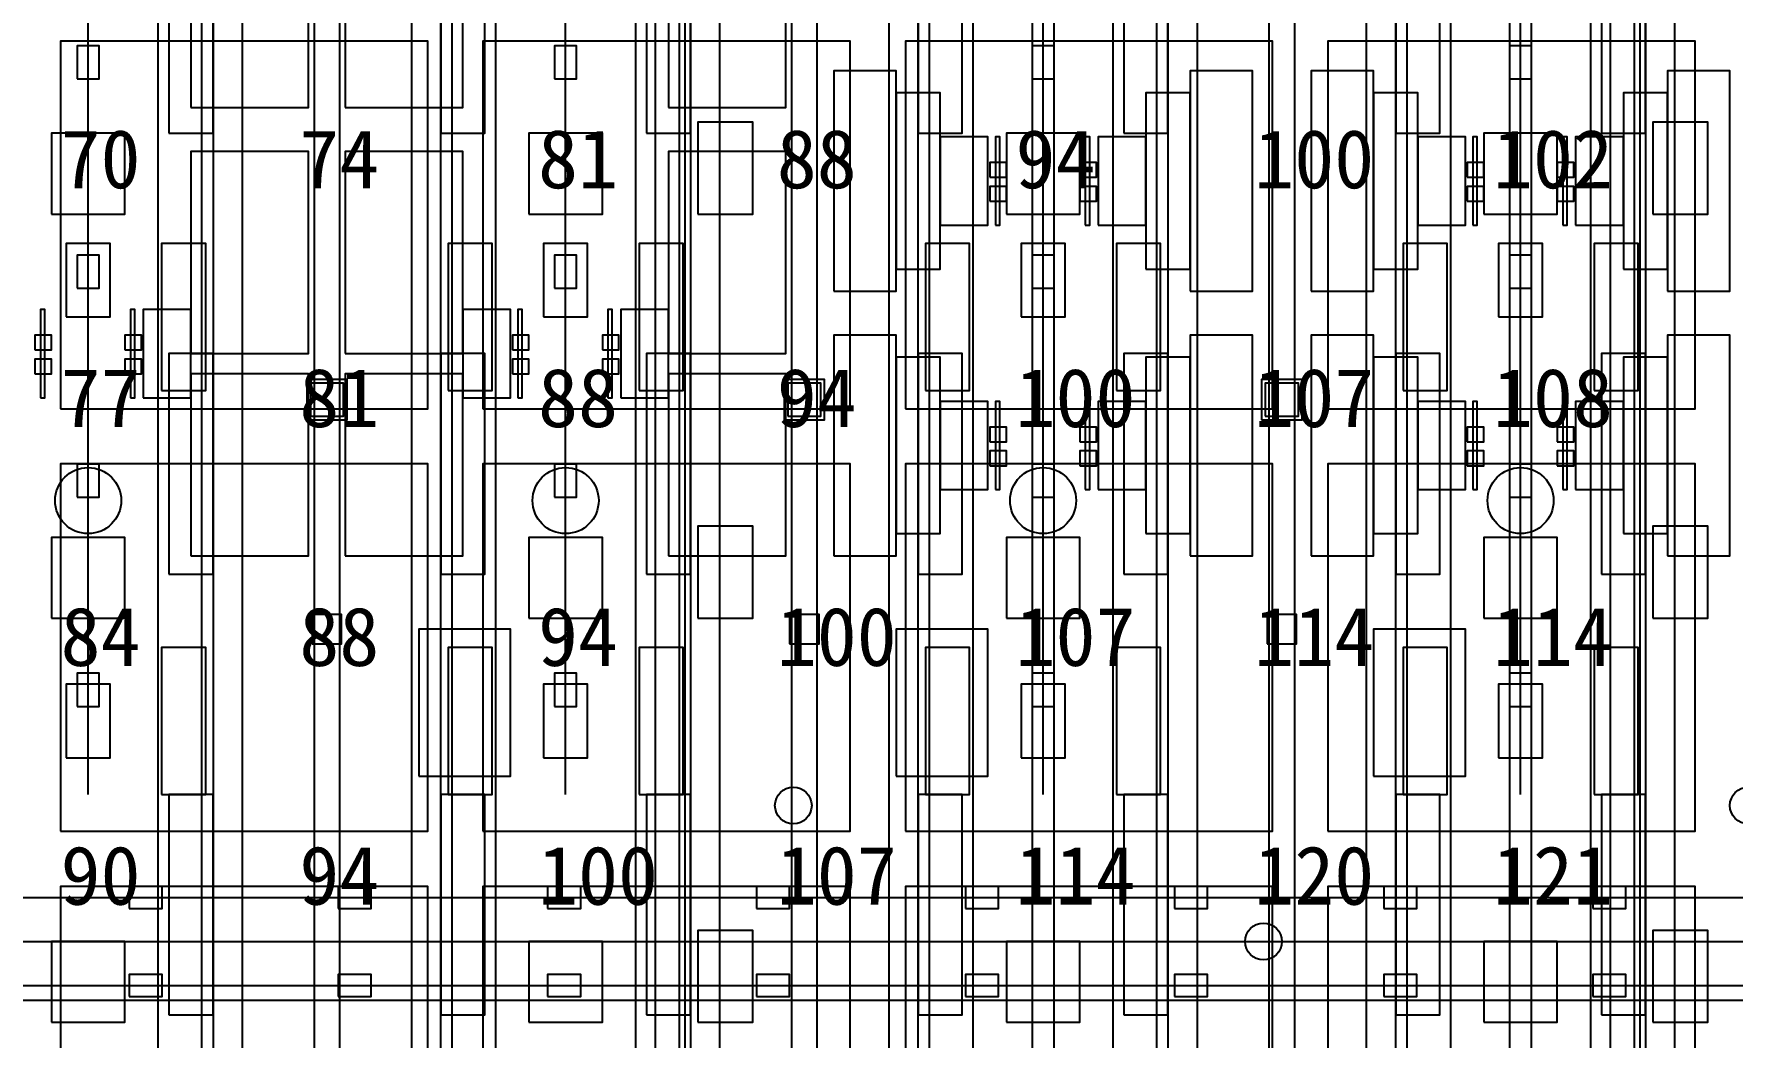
# Model space of a CAD drawing. Header units: metres. Extents: x -1640 to 1560, y -268 to 2338.
# Drawn here: x -175.72 to -129.49, y 1382.4 to 1409.7 of the extents above; entities that cross this region are included whole.
import ezdxf

# ---------------------------------------------------------------- set-up
doc = ezdxf.new("R2010")
doc.units = ezdxf.units.M
for name, color, linetype in [('1F_CHL', 4, 'Continuous'), ('1F_EHS_EXTINGUISHER_HYDRANT_CABINET_CONCEPT', 1, 'Continuous'), ('1F_PUMP', 2, 'Continuous'), ('1F_SCR', 3, 'Continuous'), ('1F_STRUCT_COLUMN', 8, 'Continuous'), ('2F_CSF_LATERAL_RACK_CONCEPT', 9, 'Continuous'), ('2F_RFG', 5, 'Continuous'), ('2F_STRUCT_COLUMN', 8, 'Continuous'), ('2F_VMB', 6, 'Continuous'), ('3F_CLEANROOM_OVERHEAD_PIPE_DUCT_CONCEPT', 9, 'Continuous'), ('3F_EHS_EGRESS_DIST_M', 2, 'Continuous'), ('3F_EHS_EXTINGUISHER_HYDRANT_CABINET_CONCEPT', 1, 'Continuous'), ('3F_EHS_GAS_DETECTOR', 6, 'Continuous'), ('3F_ETCH', 2, 'Continuous'), ('3F_FOUP', 5, 'Continuous'), ('3F_OHT', 9, 'Continuous'), ('3F_OHTV', 1, 'Continuous'), ('3F_PHOTO', 1, 'Continuous'), ('3F_STK', 3, 'Continuous'), ('3F_STRUCT_COLUMN', 8, 'Continuous'), ('3F_TBAR', 6, 'Continuous'), ('4F_FFU', 1, 'Continuous'), ('4F_STRUCT_PLENUM_TRUSS_CONCEPT', 9, 'Continuous'), ('5F_CHL', 4, 'Continuous'), ('5F_EHS_EXTINGUISHER_HYDRANT_CABINET_CONCEPT', 1, 'Continuous'), ('5F_PUMP', 2, 'Continuous'), ('5F_SCR', 3, 'Continuous'), ('5F_STRUCT_COLUMN', 8, 'Continuous'), ('6F_CSF_LATERAL_RACK_CONCEPT', 9, 'Continuous'), ('6F_RFG', 5, 'Continuous'), ('6F_STRUCT_COLUMN', 8, 'Continuous'), ('6F_VMB', 6, 'Continuous'), ('7F_CLEANROOM_OVERHEAD_PIPE_DUCT_CONCEPT', 9, 'Continuous'), ('7F_EHS_EGRESS_DIST_M', 2, 'Continuous'), ('7F_EHS_EXTINGUISHER_HYDRANT_CABINET_CONCEPT', 1, 'Continuous'), ('7F_EHS_GAS_DETECTOR', 6, 'Continuous'), ('7F_ETCH', 2, 'Continuous'), ('7F_FOUP', 5, 'Continuous'), ('7F_OHT', 9, 'Continuous'), ('7F_OHTV', 1, 'Continuous'), ('7F_PHOTO', 1, 'Continuous'), ('7F_STK', 3, 'Continuous'), ('7F_STRUCT_COLUMN', 8, 'Continuous'), ('7F_TBAR', 6, 'Continuous'), ('8F_FFU', 1, 'Continuous'), ('8F_STRUCT_PLENUM_TRUSS_CONCEPT', 9, 'Continuous'), ('EHS_TREATED_EXHAUST', 30, 'Continuous'), ('UTIL_GAS.BULK_CONCEPT', 2, 'Continuous'), ('UTIL_PCW.R_CONCEPT', 1, 'Continuous'), ('UTIL_PCW.S_CONCEPT', 6, 'Continuous')]:
    doc.layers.add(name, color=color, linetype=linetype)

msp = doc.modelspace()

# ---------------------------------------------------------------- linework, layer by layer
at = {"layer": '1F_CHL'}
for points in [[(-157.65, 1404.8), (-156.15, 1404.8), (-156.15, 1407.3), (-157.65, 1407.3)], [(-131.65, 1404.8), (-130.15, 1404.8), (-130.15, 1407.3), (-131.65, 1407.3)], [(-157.65, 1393.8), (-156.15, 1393.8), (-156.15, 1396.3), (-157.65, 1396.3)], [(-131.65, 1393.8), (-130.15, 1393.8), (-130.15, 1396.3), (-131.65, 1396.3)], [(-157.65, 1382.8), (-156.15, 1382.8), (-156.15, 1385.3), (-157.65, 1385.3)], [(-131.65, 1382.8), (-130.15, 1382.8), (-130.15, 1385.3), (-131.65, 1385.3)]]:
    msp.add_lwpolyline(points, close=True, dxfattribs=at)
at = {"layer": '1F_EHS_EXTINGUISHER_HYDRANT_CABINET_CONCEPT'}
msp.add_circle((-142.25, 1385), 0.5, dxfattribs=at)
at = {"layer": '1F_PUMP'}
for points in [[(-172.25, 1400), (-171.05, 1400), (-171.05, 1404), (-172.25, 1404)], [(-164.45, 1400), (-163.25, 1400), (-163.25, 1404), (-164.45, 1404)], [(-159.25, 1400), (-158.05, 1400), (-158.05, 1404), (-159.25, 1404)], [(-151.45, 1400), (-150.25, 1400), (-150.25, 1404), (-151.45, 1404)], [(-146.25, 1400), (-145.05, 1400), (-145.05, 1404), (-146.25, 1404)], [(-138.45, 1400), (-137.25, 1400), (-137.25, 1404), (-138.45, 1404)], [(-133.25, 1400), (-132.05, 1400), (-132.05, 1404), (-133.25, 1404)], [(-172.25, 1389), (-171.05, 1389), (-171.05, 1393), (-172.25, 1393)], [(-164.45, 1389), (-163.25, 1389), (-163.25, 1393), (-164.45, 1393)], [(-159.25, 1389), (-158.05, 1389), (-158.05, 1393), (-159.25, 1393)], [(-151.45, 1389), (-150.25, 1389), (-150.25, 1393), (-151.45, 1393)], [(-146.25, 1389), (-145.05, 1389), (-145.05, 1393), (-146.25, 1393)], [(-138.45, 1389), (-137.25, 1389), (-137.25, 1393), (-138.45, 1393)], [(-133.25, 1389), (-132.05, 1389), (-132.05, 1393), (-133.25, 1393)]]:
    msp.add_lwpolyline(points, close=True, dxfattribs=at)
at = {"layer": '1F_SCR'}
for points in [[(-175.25, 1404.8), (-173.25, 1404.8), (-173.25, 1407), (-175.25, 1407)], [(-162.25, 1404.8), (-160.25, 1404.8), (-160.25, 1407), (-162.25, 1407)], [(-149.25, 1404.8), (-147.25, 1404.8), (-147.25, 1407), (-149.25, 1407)], [(-136.25, 1404.8), (-134.25, 1404.8), (-134.25, 1407), (-136.25, 1407)], [(-175.25, 1393.8), (-173.25, 1393.8), (-173.25, 1396), (-175.25, 1396)], [(-162.25, 1393.8), (-160.25, 1393.8), (-160.25, 1396), (-162.25, 1396)], [(-149.25, 1393.8), (-147.25, 1393.8), (-147.25, 1396), (-149.25, 1396)], [(-136.25, 1393.8), (-134.25, 1393.8), (-134.25, 1396), (-136.25, 1396)], [(-175.25, 1382.8), (-173.25, 1382.8), (-173.25, 1385), (-175.25, 1385)], [(-162.25, 1382.8), (-160.25, 1382.8), (-160.25, 1385), (-162.25, 1385)], [(-149.25, 1382.8), (-147.25, 1382.8), (-147.25, 1385), (-149.25, 1385)], [(-136.25, 1382.8), (-134.25, 1382.8), (-134.25, 1385), (-136.25, 1385)]]:
    msp.add_lwpolyline(points, close=True, dxfattribs=at)
at = {"layer": '1F_STRUCT_COLUMN'}
for points in [[(-168.3, 1399.2), (-167.2, 1399.2), (-167.2, 1400.3), (-168.3, 1400.3)], [(-155.3, 1399.2), (-154.2, 1399.2), (-154.2, 1400.3), (-155.3, 1400.3)], [(-142.3, 1399.2), (-141.2, 1399.2), (-141.2, 1400.3), (-142.3, 1400.3)]]:
    msp.add_lwpolyline(points, close=True, dxfattribs=at)
at = {"layer": '2F_CSF_LATERAL_RACK_CONCEPT'}
for points in [[(-170.85, 1310), (-170.05, 1310), (-170.05, 1460), (-170.85, 1460)], [(-165.45, 1310), (-164.65, 1310), (-164.65, 1460), (-165.45, 1460)], [(-157.85, 1310), (-157.05, 1310), (-157.05, 1460), (-157.85, 1460)], [(-152.45, 1310), (-151.65, 1310), (-151.65, 1460), (-152.45, 1460)], [(-144.85, 1310), (-144.05, 1310), (-144.05, 1460), (-144.85, 1460)], [(-139.45, 1310), (-138.65, 1310), (-138.65, 1460), (-139.45, 1460)], [(-131.85, 1310), (-131.05, 1310), (-131.05, 1460), (-131.85, 1460)]]:
    msp.add_lwpolyline(points, close=True, dxfattribs=at)
at = {"layer": '2F_RFG'}
for points in [[(-172.05, 1407), (-170.85, 1407), (-170.85, 1413), (-172.05, 1413)], [(-164.65, 1407), (-163.45, 1407), (-163.45, 1413), (-164.65, 1413)], [(-159.05, 1407), (-157.85, 1407), (-157.85, 1413), (-159.05, 1413)], [(-151.65, 1407), (-150.45, 1407), (-150.45, 1413), (-151.65, 1413)], [(-146.05, 1407), (-144.85, 1407), (-144.85, 1413), (-146.05, 1413)], [(-138.65, 1407), (-137.45, 1407), (-137.45, 1413), (-138.65, 1413)], [(-133.05, 1407), (-131.85, 1407), (-131.85, 1413), (-133.05, 1413)], [(-172.05, 1395), (-170.85, 1395), (-170.85, 1401), (-172.05, 1401)], [(-164.65, 1395), (-163.45, 1395), (-163.45, 1401), (-164.65, 1401)], [(-159.05, 1395), (-157.85, 1395), (-157.85, 1401), (-159.05, 1401)], [(-151.65, 1395), (-150.45, 1395), (-150.45, 1401), (-151.65, 1401)], [(-146.05, 1395), (-144.85, 1395), (-144.85, 1401), (-146.05, 1401)], [(-138.65, 1395), (-137.45, 1395), (-137.45, 1401), (-138.65, 1401)], [(-133.05, 1395), (-131.85, 1395), (-131.85, 1401), (-133.05, 1401)], [(-172.05, 1383), (-170.85, 1383), (-170.85, 1389), (-172.05, 1389)], [(-164.65, 1383), (-163.45, 1383), (-163.45, 1389), (-164.65, 1389)], [(-159.05, 1383), (-157.85, 1383), (-157.85, 1389), (-159.05, 1389)], [(-151.65, 1383), (-150.45, 1383), (-150.45, 1389), (-151.65, 1389)], [(-146.05, 1383), (-144.85, 1383), (-144.85, 1389), (-146.05, 1389)], [(-138.65, 1383), (-137.45, 1383), (-137.45, 1389), (-138.65, 1389)], [(-133.05, 1383), (-131.85, 1383), (-131.85, 1389), (-133.05, 1389)]]:
    msp.add_lwpolyline(points, close=True, dxfattribs=at)
at = {"layer": '2F_STRUCT_COLUMN'}
for points in [[(-168.2, 1399.3), (-167.3, 1399.3), (-167.3, 1400.2), (-168.2, 1400.2)], [(-155.2, 1399.3), (-154.3, 1399.3), (-154.3, 1400.2), (-155.2, 1400.2)], [(-142.2, 1399.3), (-141.3, 1399.3), (-141.3, 1400.2), (-142.2, 1400.2)]]:
    msp.add_lwpolyline(points, close=True, dxfattribs=at)
at = {"layer": '2F_VMB'}
for points in [[(-174.85, 1402), (-173.65, 1402), (-173.65, 1404), (-174.85, 1404)], [(-161.85, 1402), (-160.65, 1402), (-160.65, 1404), (-161.85, 1404)], [(-148.85, 1402), (-147.65, 1402), (-147.65, 1404), (-148.85, 1404)], [(-135.85, 1402), (-134.65, 1402), (-134.65, 1404), (-135.85, 1404)], [(-174.85, 1390), (-173.65, 1390), (-173.65, 1392), (-174.85, 1392)], [(-161.85, 1390), (-160.65, 1390), (-160.65, 1392), (-161.85, 1392)], [(-148.85, 1390), (-147.65, 1390), (-147.65, 1392), (-148.85, 1392)], [(-135.85, 1390), (-134.65, 1390), (-134.65, 1392), (-135.85, 1392)]]:
    msp.add_lwpolyline(points, close=True, dxfattribs=at)
at = {"layer": '3F_CLEANROOM_OVERHEAD_PIPE_DUCT_CONCEPT'}
for points in [[(-172.35, 1309), (-171.15, 1309), (-171.15, 1461), (-172.35, 1461)], [(-164.35, 1309), (-163.15, 1309), (-163.15, 1461), (-164.35, 1461)], [(-159.35, 1309), (-158.15, 1309), (-158.15, 1461), (-159.35, 1461)], [(-151.35, 1309), (-150.15, 1309), (-150.15, 1461), (-151.35, 1461)], [(-146.35, 1309), (-145.15, 1309), (-145.15, 1461), (-146.35, 1461)], [(-138.35, 1309), (-137.15, 1309), (-137.15, 1461), (-138.35, 1461)], [(-133.35, 1309), (-132.15, 1309), (-132.15, 1461), (-133.35, 1461)]]:
    msp.add_lwpolyline(points, close=True, dxfattribs=at)
at = {"layer": '3F_EHS_EXTINGUISHER_HYDRANT_CABINET_CONCEPT'}
for centre in [(-155.05, 1388.7), (-129.05, 1388.7)]:
    msp.add_circle(centre, 0.5, dxfattribs=at)
at = {"layer": '3F_EHS_GAS_DETECTOR'}
for centre in [(-174.25, 1397), (-161.25, 1397), (-148.25, 1397), (-135.25, 1397)]:
    msp.add_circle(centre, 0.9, dxfattribs=at)
at = {"layer": '3F_ETCH'}
for points in [[(-153.95, 1402.7), (-152.25, 1402.7), (-152.25, 1408.7), (-153.95, 1408.7)], [(-144.25, 1402.7), (-142.55, 1402.7), (-142.55, 1408.7), (-144.25, 1408.7)], [(-140.95, 1402.7), (-139.25, 1402.7), (-139.25, 1408.7), (-140.95, 1408.7)], [(-131.25, 1402.7), (-129.55, 1402.7), (-129.55, 1408.7), (-131.25, 1408.7)], [(-152.25, 1403.3), (-151.05, 1403.3), (-151.05, 1408.1), (-152.25, 1408.1)], [(-145.45, 1403.3), (-144.25, 1403.3), (-144.25, 1408.1), (-145.45, 1408.1)], [(-139.25, 1403.3), (-138.05, 1403.3), (-138.05, 1408.1), (-139.25, 1408.1)], [(-132.45, 1403.3), (-131.25, 1403.3), (-131.25, 1408.1), (-132.45, 1408.1)], [(-151.05, 1404.5), (-149.75, 1404.5), (-149.75, 1406.9), (-151.05, 1406.9)], [(-146.75, 1404.5), (-145.45, 1404.5), (-145.45, 1406.9), (-146.75, 1406.9)], [(-138.05, 1404.5), (-136.75, 1404.5), (-136.75, 1406.9), (-138.05, 1406.9)], [(-133.75, 1404.5), (-132.45, 1404.5), (-132.45, 1406.9), (-133.75, 1406.9)], [(-153.95, 1395.5), (-152.25, 1395.5), (-152.25, 1401.5), (-153.95, 1401.5)], [(-144.25, 1395.5), (-142.55, 1395.5), (-142.55, 1401.5), (-144.25, 1401.5)], [(-140.95, 1395.5), (-139.25, 1395.5), (-139.25, 1401.5), (-140.95, 1401.5)], [(-131.25, 1395.5), (-129.55, 1395.5), (-129.55, 1401.5), (-131.25, 1401.5)], [(-152.25, 1396.1), (-151.05, 1396.1), (-151.05, 1400.9), (-152.25, 1400.9)], [(-145.45, 1396.1), (-144.25, 1396.1), (-144.25, 1400.9), (-145.45, 1400.9)], [(-139.25, 1396.1), (-138.05, 1396.1), (-138.05, 1400.9), (-139.25, 1400.9)], [(-132.45, 1396.1), (-131.25, 1396.1), (-131.25, 1400.9), (-132.45, 1400.9)], [(-151.05, 1397.3), (-149.75, 1397.3), (-149.75, 1399.7), (-151.05, 1399.7)], [(-146.75, 1397.3), (-145.45, 1397.3), (-145.45, 1399.7), (-146.75, 1399.7)], [(-138.05, 1397.3), (-136.75, 1397.3), (-136.75, 1399.7), (-138.05, 1399.7)], [(-133.75, 1397.3), (-132.45, 1397.3), (-132.45, 1399.7), (-133.75, 1399.7)]]:
    msp.add_lwpolyline(points, close=True, dxfattribs=at)
at = {"layer": '3F_FOUP'}
for points in [[(-149.7, 1405.8), (-149.25, 1405.8), (-149.25, 1406.2), (-149.7, 1406.2)], [(-147.25, 1405.8), (-146.8, 1405.8), (-146.8, 1406.2), (-147.25, 1406.2)], [(-136.7, 1405.8), (-136.25, 1405.8), (-136.25, 1406.2), (-136.7, 1406.2)], [(-134.25, 1405.8), (-133.8, 1405.8), (-133.8, 1406.2), (-134.25, 1406.2)], [(-149.7, 1405.15), (-149.25, 1405.15), (-149.25, 1405.55), (-149.7, 1405.55)], [(-147.25, 1405.15), (-146.8, 1405.15), (-146.8, 1405.55), (-147.25, 1405.55)], [(-136.7, 1405.15), (-136.25, 1405.15), (-136.25, 1405.55), (-136.7, 1405.55)], [(-134.25, 1405.15), (-133.8, 1405.15), (-133.8, 1405.55), (-134.25, 1405.55)], [(-175.7, 1401.1), (-175.25, 1401.1), (-175.25, 1401.5), (-175.7, 1401.5)], [(-173.25, 1401.1), (-172.8, 1401.1), (-172.8, 1401.5), (-173.25, 1401.5)], [(-162.7, 1401.1), (-162.25, 1401.1), (-162.25, 1401.5), (-162.7, 1401.5)], [(-160.25, 1401.1), (-159.8, 1401.1), (-159.8, 1401.5), (-160.25, 1401.5)], [(-175.7, 1400.45), (-175.25, 1400.45), (-175.25, 1400.85), (-175.7, 1400.85)], [(-173.25, 1400.45), (-172.8, 1400.45), (-172.8, 1400.85), (-173.25, 1400.85)], [(-162.7, 1400.45), (-162.25, 1400.45), (-162.25, 1400.85), (-162.7, 1400.85)], [(-160.25, 1400.45), (-159.8, 1400.45), (-159.8, 1400.85), (-160.25, 1400.85)], [(-149.7, 1398.6), (-149.25, 1398.6), (-149.25, 1399), (-149.7, 1399)], [(-147.25, 1398.6), (-146.8, 1398.6), (-146.8, 1399), (-147.25, 1399)], [(-136.7, 1398.6), (-136.25, 1398.6), (-136.25, 1399), (-136.7, 1399)], [(-134.25, 1398.6), (-133.8, 1398.6), (-133.8, 1399), (-134.25, 1399)], [(-149.7, 1397.95), (-149.25, 1397.95), (-149.25, 1398.35), (-149.7, 1398.35)], [(-147.25, 1397.95), (-146.8, 1397.95), (-146.8, 1398.35), (-147.25, 1398.35)], [(-136.7, 1397.95), (-136.25, 1397.95), (-136.25, 1398.35), (-136.7, 1398.35)], [(-134.25, 1397.95), (-133.8, 1397.95), (-133.8, 1398.35), (-134.25, 1398.35)]]:
    msp.add_lwpolyline(points, close=True, dxfattribs=at)
at = {"layer": '3F_OHT'}
for p, q in [((-174.25, 1389), (-174.25, 1461)), ((-161.25, 1389), (-161.25, 1461)), ((-148.25, 1389), (-148.25, 1461)), ((-135.25, 1389), (-135.25, 1461)), ((-278, 1386.2), (-5.5, 1386.2)), ((-278, 1383.8), (-5.5, 1383.8))]:
    msp.add_line(p, q, dxfattribs=at)
at = {"layer": '3F_OHTV'}
for points in [[(-174.55, 1408.48), (-173.95, 1408.48), (-173.95, 1409.38), (-174.55, 1409.38)], [(-161.55, 1408.48), (-160.95, 1408.48), (-160.95, 1409.38), (-161.55, 1409.38)], [(-148.55, 1408.48), (-147.95, 1408.48), (-147.95, 1409.38), (-148.55, 1409.38)], [(-135.55, 1408.48), (-134.95, 1408.48), (-134.95, 1409.38), (-135.55, 1409.38)], [(-174.55, 1402.78), (-173.95, 1402.78), (-173.95, 1403.68), (-174.55, 1403.68)], [(-161.55, 1402.78), (-160.95, 1402.78), (-160.95, 1403.68), (-161.55, 1403.68)], [(-148.55, 1402.78), (-147.95, 1402.78), (-147.95, 1403.68), (-148.55, 1403.68)], [(-135.55, 1402.78), (-134.95, 1402.78), (-134.95, 1403.68), (-135.55, 1403.68)], [(-174.55, 1397.09), (-173.95, 1397.09), (-173.95, 1397.99), (-174.55, 1397.99)], [(-161.55, 1397.09), (-160.95, 1397.09), (-160.95, 1397.99), (-161.55, 1397.99)], [(-148.55, 1397.09), (-147.95, 1397.09), (-147.95, 1397.99), (-148.55, 1397.99)], [(-135.55, 1397.09), (-134.95, 1397.09), (-134.95, 1397.99), (-135.55, 1397.99)], [(-174.55, 1391.4), (-173.95, 1391.4), (-173.95, 1392.3), (-174.55, 1392.3)], [(-161.55, 1391.4), (-160.95, 1391.4), (-160.95, 1392.3), (-161.55, 1392.3)], [(-148.55, 1391.4), (-147.95, 1391.4), (-147.95, 1392.3), (-148.55, 1392.3)], [(-135.55, 1391.4), (-134.95, 1391.4), (-134.95, 1392.3), (-135.55, 1392.3)], [(-173.13, 1385.9), (-172.23, 1385.9), (-172.23, 1386.5), (-173.13, 1386.5)], [(-167.44, 1385.9), (-166.54, 1385.9), (-166.54, 1386.5), (-167.44, 1386.5)], [(-161.74, 1385.9), (-160.84, 1385.9), (-160.84, 1386.5), (-161.74, 1386.5)], [(-156.05, 1385.9), (-155.15, 1385.9), (-155.15, 1386.5), (-156.05, 1386.5)], [(-150.36, 1385.9), (-149.46, 1385.9), (-149.46, 1386.5), (-150.36, 1386.5)], [(-144.67, 1385.9), (-143.77, 1385.9), (-143.77, 1386.5), (-144.67, 1386.5)], [(-138.97, 1385.9), (-138.07, 1385.9), (-138.07, 1386.5), (-138.97, 1386.5)], [(-133.28, 1385.9), (-132.38, 1385.9), (-132.38, 1386.5), (-133.28, 1386.5)], [(-173.13, 1383.5), (-172.23, 1383.5), (-172.23, 1384.1), (-173.13, 1384.1)], [(-167.44, 1383.5), (-166.54, 1383.5), (-166.54, 1384.1), (-167.44, 1384.1)], [(-161.74, 1383.5), (-160.84, 1383.5), (-160.84, 1384.1), (-161.74, 1384.1)], [(-156.05, 1383.5), (-155.15, 1383.5), (-155.15, 1384.1), (-156.05, 1384.1)], [(-150.36, 1383.5), (-149.46, 1383.5), (-149.46, 1384.1), (-150.36, 1384.1)], [(-144.67, 1383.5), (-143.77, 1383.5), (-143.77, 1384.1), (-144.67, 1384.1)], [(-138.97, 1383.5), (-138.07, 1383.5), (-138.07, 1384.1), (-138.97, 1384.1)], [(-133.28, 1383.5), (-132.38, 1383.5), (-132.38, 1384.1), (-133.28, 1384.1)]]:
    msp.add_lwpolyline(points, close=True, dxfattribs=at)
at = {"layer": '3F_PHOTO'}
for points in [[(-171.45, 1407.7), (-168.25, 1407.7), (-168.25, 1412.65), (-171.45, 1412.65)], [(-167.25, 1407.7), (-164.05, 1407.7), (-164.05, 1412.65), (-167.25, 1412.65)], [(-158.45, 1407.7), (-155.25, 1407.7), (-155.25, 1412.65), (-158.45, 1412.65)], [(-171.45, 1401), (-168.25, 1401), (-168.25, 1406.5), (-171.45, 1406.5)], [(-167.25, 1401), (-164.05, 1401), (-164.05, 1406.5), (-167.25, 1406.5)], [(-158.45, 1401), (-155.25, 1401), (-155.25, 1406.5), (-158.45, 1406.5)], [(-172.75, 1399.8), (-171.45, 1399.8), (-171.45, 1402.2), (-172.75, 1402.2)], [(-164.05, 1399.8), (-162.75, 1399.8), (-162.75, 1402.2), (-164.05, 1402.2)], [(-159.75, 1399.8), (-158.45, 1399.8), (-158.45, 1402.2), (-159.75, 1402.2)], [(-171.45, 1395.5), (-168.25, 1395.5), (-168.25, 1400.45), (-171.45, 1400.45)], [(-167.25, 1395.5), (-164.05, 1395.5), (-164.05, 1400.45), (-167.25, 1400.45)], [(-158.45, 1395.5), (-155.25, 1395.5), (-155.25, 1400.45), (-158.45, 1400.45)]]:
    msp.add_lwpolyline(points, close=True, dxfattribs=at)
at = {"layer": '3F_STK'}
for points in [[(-165.25, 1389.5), (-162.75, 1389.5), (-162.75, 1393.5), (-165.25, 1393.5)], [(-152.25, 1389.5), (-149.75, 1389.5), (-149.75, 1393.5), (-152.25, 1393.5)], [(-139.25, 1389.5), (-136.75, 1389.5), (-136.75, 1393.5), (-139.25, 1393.5)]]:
    msp.add_lwpolyline(points, close=True, dxfattribs=at)
at = {"layer": '3F_STRUCT_COLUMN'}
for points in [[(-168.15, 1393.1), (-167.35, 1393.1), (-167.35, 1393.9), (-168.15, 1393.9)], [(-155.15, 1393.1), (-154.35, 1393.1), (-154.35, 1393.9), (-155.15, 1393.9)], [(-142.15, 1393.1), (-141.35, 1393.1), (-141.35, 1393.9), (-142.15, 1393.9)]]:
    msp.add_lwpolyline(points, close=True, dxfattribs=at)
at = {"layer": '3F_TBAR'}
for points in [[(-149.55, 1404.5), (-149.43, 1404.5), (-149.43, 1406.9), (-149.55, 1406.9)], [(-147.1, 1404.5), (-146.98, 1404.5), (-146.98, 1406.9), (-147.1, 1406.9)], [(-136.55, 1404.5), (-136.43, 1404.5), (-136.43, 1406.9), (-136.55, 1406.9)], [(-134.1, 1404.5), (-133.98, 1404.5), (-133.98, 1406.9), (-134.1, 1406.9)], [(-175.55, 1399.8), (-175.43, 1399.8), (-175.43, 1402.2), (-175.55, 1402.2)], [(-173.1, 1399.8), (-172.98, 1399.8), (-172.98, 1402.2), (-173.1, 1402.2)], [(-162.55, 1399.8), (-162.43, 1399.8), (-162.43, 1402.2), (-162.55, 1402.2)], [(-160.1, 1399.8), (-159.98, 1399.8), (-159.98, 1402.2), (-160.1, 1402.2)], [(-149.55, 1397.3), (-149.43, 1397.3), (-149.43, 1399.7), (-149.55, 1399.7)], [(-147.1, 1397.3), (-146.98, 1397.3), (-146.98, 1399.7), (-147.1, 1399.7)], [(-136.55, 1397.3), (-136.43, 1397.3), (-136.43, 1399.7), (-136.55, 1399.7)], [(-134.1, 1397.3), (-133.98, 1397.3), (-133.98, 1399.7), (-134.1, 1399.7)]]:
    msp.add_lwpolyline(points, close=True, dxfattribs=at)
at = {"layer": '4F_FFU'}
for points in [[(-175, 1399.5), (-165, 1399.5), (-165, 1409.5), (-175, 1409.5)], [(-163.5, 1399.5), (-153.5, 1399.5), (-153.5, 1409.5), (-163.5, 1409.5)], [(-152, 1399.5), (-142, 1399.5), (-142, 1409.5), (-152, 1409.5)], [(-140.5, 1399.5), (-130.5, 1399.5), (-130.5, 1409.5), (-140.5, 1409.5)], [(-175, 1388), (-165, 1388), (-165, 1398), (-175, 1398)], [(-163.5, 1388), (-153.5, 1388), (-153.5, 1398), (-163.5, 1398)], [(-152, 1388), (-142, 1388), (-142, 1398), (-152, 1398)], [(-140.5, 1388), (-130.5, 1388), (-130.5, 1398), (-140.5, 1398)], [(-175, 1376.5), (-165, 1376.5), (-165, 1386.5), (-175, 1386.5)], [(-163.5, 1376.5), (-153.5, 1376.5), (-153.5, 1386.5), (-163.5, 1386.5)], [(-152, 1376.5), (-142, 1376.5), (-142, 1386.5), (-152, 1386.5)], [(-140.5, 1376.5), (-130.5, 1376.5), (-130.5, 1386.5), (-140.5, 1386.5)]]:
    msp.add_lwpolyline(points, close=True, dxfattribs=at)
at = {"layer": '4F_STRUCT_PLENUM_TRUSS_CONCEPT'}
for points in [[(-168.1, 1306), (-167.4, 1306), (-167.4, 1464), (-168.1, 1464)], [(-155.1, 1306), (-154.4, 1306), (-154.4, 1464), (-155.1, 1464)], [(-142.1, 1306), (-141.4, 1306), (-141.4, 1464), (-142.1, 1464)]]:
    msp.add_lwpolyline(points, close=True, dxfattribs=at)
at = {"layer": '5F_CHL'}
for points in [[(-157.65, 1404.8), (-156.15, 1404.8), (-156.15, 1407.3), (-157.65, 1407.3)], [(-131.65, 1404.8), (-130.15, 1404.8), (-130.15, 1407.3), (-131.65, 1407.3)], [(-157.65, 1393.8), (-156.15, 1393.8), (-156.15, 1396.3), (-157.65, 1396.3)], [(-131.65, 1393.8), (-130.15, 1393.8), (-130.15, 1396.3), (-131.65, 1396.3)], [(-157.65, 1382.8), (-156.15, 1382.8), (-156.15, 1385.3), (-157.65, 1385.3)], [(-131.65, 1382.8), (-130.15, 1382.8), (-130.15, 1385.3), (-131.65, 1385.3)]]:
    msp.add_lwpolyline(points, close=True, dxfattribs=at)
at = {"layer": '5F_EHS_EXTINGUISHER_HYDRANT_CABINET_CONCEPT'}
msp.add_circle((-142.25, 1385), 0.5, dxfattribs=at)
at = {"layer": '5F_PUMP'}
for points in [[(-172.25, 1400), (-171.05, 1400), (-171.05, 1404), (-172.25, 1404)], [(-164.45, 1400), (-163.25, 1400), (-163.25, 1404), (-164.45, 1404)], [(-159.25, 1400), (-158.05, 1400), (-158.05, 1404), (-159.25, 1404)], [(-151.45, 1400), (-150.25, 1400), (-150.25, 1404), (-151.45, 1404)], [(-146.25, 1400), (-145.05, 1400), (-145.05, 1404), (-146.25, 1404)], [(-138.45, 1400), (-137.25, 1400), (-137.25, 1404), (-138.45, 1404)], [(-133.25, 1400), (-132.05, 1400), (-132.05, 1404), (-133.25, 1404)], [(-172.25, 1389), (-171.05, 1389), (-171.05, 1393), (-172.25, 1393)], [(-164.45, 1389), (-163.25, 1389), (-163.25, 1393), (-164.45, 1393)], [(-159.25, 1389), (-158.05, 1389), (-158.05, 1393), (-159.25, 1393)], [(-151.45, 1389), (-150.25, 1389), (-150.25, 1393), (-151.45, 1393)], [(-146.25, 1389), (-145.05, 1389), (-145.05, 1393), (-146.25, 1393)], [(-138.45, 1389), (-137.25, 1389), (-137.25, 1393), (-138.45, 1393)], [(-133.25, 1389), (-132.05, 1389), (-132.05, 1393), (-133.25, 1393)]]:
    msp.add_lwpolyline(points, close=True, dxfattribs=at)
at = {"layer": '5F_SCR'}
for points in [[(-175.25, 1404.8), (-173.25, 1404.8), (-173.25, 1407), (-175.25, 1407)], [(-162.25, 1404.8), (-160.25, 1404.8), (-160.25, 1407), (-162.25, 1407)], [(-149.25, 1404.8), (-147.25, 1404.8), (-147.25, 1407), (-149.25, 1407)], [(-136.25, 1404.8), (-134.25, 1404.8), (-134.25, 1407), (-136.25, 1407)], [(-175.25, 1393.8), (-173.25, 1393.8), (-173.25, 1396), (-175.25, 1396)], [(-162.25, 1393.8), (-160.25, 1393.8), (-160.25, 1396), (-162.25, 1396)], [(-149.25, 1393.8), (-147.25, 1393.8), (-147.25, 1396), (-149.25, 1396)], [(-136.25, 1393.8), (-134.25, 1393.8), (-134.25, 1396), (-136.25, 1396)], [(-175.25, 1382.8), (-173.25, 1382.8), (-173.25, 1385), (-175.25, 1385)], [(-162.25, 1382.8), (-160.25, 1382.8), (-160.25, 1385), (-162.25, 1385)], [(-149.25, 1382.8), (-147.25, 1382.8), (-147.25, 1385), (-149.25, 1385)], [(-136.25, 1382.8), (-134.25, 1382.8), (-134.25, 1385), (-136.25, 1385)]]:
    msp.add_lwpolyline(points, close=True, dxfattribs=at)
at = {"layer": '5F_STRUCT_COLUMN'}
for points in [[(-168.3, 1399.2), (-167.2, 1399.2), (-167.2, 1400.3), (-168.3, 1400.3)], [(-155.3, 1399.2), (-154.2, 1399.2), (-154.2, 1400.3), (-155.3, 1400.3)], [(-142.3, 1399.2), (-141.2, 1399.2), (-141.2, 1400.3), (-142.3, 1400.3)]]:
    msp.add_lwpolyline(points, close=True, dxfattribs=at)
at = {"layer": '6F_CSF_LATERAL_RACK_CONCEPT'}
for points in [[(-170.85, 1310), (-170.05, 1310), (-170.05, 1460), (-170.85, 1460)], [(-165.45, 1310), (-164.65, 1310), (-164.65, 1460), (-165.45, 1460)], [(-157.85, 1310), (-157.05, 1310), (-157.05, 1460), (-157.85, 1460)], [(-152.45, 1310), (-151.65, 1310), (-151.65, 1460), (-152.45, 1460)], [(-144.85, 1310), (-144.05, 1310), (-144.05, 1460), (-144.85, 1460)], [(-139.45, 1310), (-138.65, 1310), (-138.65, 1460), (-139.45, 1460)], [(-131.85, 1310), (-131.05, 1310), (-131.05, 1460), (-131.85, 1460)]]:
    msp.add_lwpolyline(points, close=True, dxfattribs=at)
at = {"layer": '6F_RFG'}
for points in [[(-172.05, 1407), (-170.85, 1407), (-170.85, 1413), (-172.05, 1413)], [(-164.65, 1407), (-163.45, 1407), (-163.45, 1413), (-164.65, 1413)], [(-159.05, 1407), (-157.85, 1407), (-157.85, 1413), (-159.05, 1413)], [(-151.65, 1407), (-150.45, 1407), (-150.45, 1413), (-151.65, 1413)], [(-146.05, 1407), (-144.85, 1407), (-144.85, 1413), (-146.05, 1413)], [(-138.65, 1407), (-137.45, 1407), (-137.45, 1413), (-138.65, 1413)], [(-133.05, 1407), (-131.85, 1407), (-131.85, 1413), (-133.05, 1413)], [(-172.05, 1395), (-170.85, 1395), (-170.85, 1401), (-172.05, 1401)], [(-164.65, 1395), (-163.45, 1395), (-163.45, 1401), (-164.65, 1401)], [(-159.05, 1395), (-157.85, 1395), (-157.85, 1401), (-159.05, 1401)], [(-151.65, 1395), (-150.45, 1395), (-150.45, 1401), (-151.65, 1401)], [(-146.05, 1395), (-144.85, 1395), (-144.85, 1401), (-146.05, 1401)], [(-138.65, 1395), (-137.45, 1395), (-137.45, 1401), (-138.65, 1401)], [(-133.05, 1395), (-131.85, 1395), (-131.85, 1401), (-133.05, 1401)], [(-172.05, 1383), (-170.85, 1383), (-170.85, 1389), (-172.05, 1389)], [(-164.65, 1383), (-163.45, 1383), (-163.45, 1389), (-164.65, 1389)], [(-159.05, 1383), (-157.85, 1383), (-157.85, 1389), (-159.05, 1389)], [(-151.65, 1383), (-150.45, 1383), (-150.45, 1389), (-151.65, 1389)], [(-146.05, 1383), (-144.85, 1383), (-144.85, 1389), (-146.05, 1389)], [(-138.65, 1383), (-137.45, 1383), (-137.45, 1389), (-138.65, 1389)], [(-133.05, 1383), (-131.85, 1383), (-131.85, 1389), (-133.05, 1389)]]:
    msp.add_lwpolyline(points, close=True, dxfattribs=at)
at = {"layer": '6F_STRUCT_COLUMN'}
for points in [[(-168.2, 1399.3), (-167.3, 1399.3), (-167.3, 1400.2), (-168.2, 1400.2)], [(-155.2, 1399.3), (-154.3, 1399.3), (-154.3, 1400.2), (-155.2, 1400.2)], [(-142.2, 1399.3), (-141.3, 1399.3), (-141.3, 1400.2), (-142.2, 1400.2)]]:
    msp.add_lwpolyline(points, close=True, dxfattribs=at)
at = {"layer": '6F_VMB'}
for points in [[(-174.85, 1402), (-173.65, 1402), (-173.65, 1404), (-174.85, 1404)], [(-161.85, 1402), (-160.65, 1402), (-160.65, 1404), (-161.85, 1404)], [(-148.85, 1402), (-147.65, 1402), (-147.65, 1404), (-148.85, 1404)], [(-135.85, 1402), (-134.65, 1402), (-134.65, 1404), (-135.85, 1404)], [(-174.85, 1390), (-173.65, 1390), (-173.65, 1392), (-174.85, 1392)], [(-161.85, 1390), (-160.65, 1390), (-160.65, 1392), (-161.85, 1392)], [(-148.85, 1390), (-147.65, 1390), (-147.65, 1392), (-148.85, 1392)], [(-135.85, 1390), (-134.65, 1390), (-134.65, 1392), (-135.85, 1392)]]:
    msp.add_lwpolyline(points, close=True, dxfattribs=at)
at = {"layer": '7F_CLEANROOM_OVERHEAD_PIPE_DUCT_CONCEPT'}
for points in [[(-172.35, 1309), (-171.15, 1309), (-171.15, 1461), (-172.35, 1461)], [(-164.35, 1309), (-163.15, 1309), (-163.15, 1461), (-164.35, 1461)], [(-159.35, 1309), (-158.15, 1309), (-158.15, 1461), (-159.35, 1461)], [(-151.35, 1309), (-150.15, 1309), (-150.15, 1461), (-151.35, 1461)], [(-146.35, 1309), (-145.15, 1309), (-145.15, 1461), (-146.35, 1461)], [(-138.35, 1309), (-137.15, 1309), (-137.15, 1461), (-138.35, 1461)], [(-133.35, 1309), (-132.15, 1309), (-132.15, 1461), (-133.35, 1461)]]:
    msp.add_lwpolyline(points, close=True, dxfattribs=at)
at = {"layer": '7F_EHS_EXTINGUISHER_HYDRANT_CABINET_CONCEPT'}
for centre in [(-155.05, 1388.7), (-129.05, 1388.7)]:
    msp.add_circle(centre, 0.5, dxfattribs=at)
at = {"layer": '7F_EHS_GAS_DETECTOR'}
for centre in [(-174.25, 1397), (-161.25, 1397), (-148.25, 1397), (-135.25, 1397)]:
    msp.add_circle(centre, 0.9, dxfattribs=at)
at = {"layer": '7F_ETCH'}
for points in [[(-153.95, 1402.7), (-152.25, 1402.7), (-152.25, 1408.7), (-153.95, 1408.7)], [(-144.25, 1402.7), (-142.55, 1402.7), (-142.55, 1408.7), (-144.25, 1408.7)], [(-140.95, 1402.7), (-139.25, 1402.7), (-139.25, 1408.7), (-140.95, 1408.7)], [(-131.25, 1402.7), (-129.55, 1402.7), (-129.55, 1408.7), (-131.25, 1408.7)], [(-152.25, 1403.3), (-151.05, 1403.3), (-151.05, 1408.1), (-152.25, 1408.1)], [(-145.45, 1403.3), (-144.25, 1403.3), (-144.25, 1408.1), (-145.45, 1408.1)], [(-139.25, 1403.3), (-138.05, 1403.3), (-138.05, 1408.1), (-139.25, 1408.1)], [(-132.45, 1403.3), (-131.25, 1403.3), (-131.25, 1408.1), (-132.45, 1408.1)], [(-151.05, 1404.5), (-149.75, 1404.5), (-149.75, 1406.9), (-151.05, 1406.9)], [(-146.75, 1404.5), (-145.45, 1404.5), (-145.45, 1406.9), (-146.75, 1406.9)], [(-138.05, 1404.5), (-136.75, 1404.5), (-136.75, 1406.9), (-138.05, 1406.9)], [(-133.75, 1404.5), (-132.45, 1404.5), (-132.45, 1406.9), (-133.75, 1406.9)], [(-153.95, 1395.5), (-152.25, 1395.5), (-152.25, 1401.5), (-153.95, 1401.5)], [(-144.25, 1395.5), (-142.55, 1395.5), (-142.55, 1401.5), (-144.25, 1401.5)], [(-140.95, 1395.5), (-139.25, 1395.5), (-139.25, 1401.5), (-140.95, 1401.5)], [(-131.25, 1395.5), (-129.55, 1395.5), (-129.55, 1401.5), (-131.25, 1401.5)], [(-152.25, 1396.1), (-151.05, 1396.1), (-151.05, 1400.9), (-152.25, 1400.9)], [(-145.45, 1396.1), (-144.25, 1396.1), (-144.25, 1400.9), (-145.45, 1400.9)], [(-139.25, 1396.1), (-138.05, 1396.1), (-138.05, 1400.9), (-139.25, 1400.9)], [(-132.45, 1396.1), (-131.25, 1396.1), (-131.25, 1400.9), (-132.45, 1400.9)], [(-151.05, 1397.3), (-149.75, 1397.3), (-149.75, 1399.7), (-151.05, 1399.7)], [(-146.75, 1397.3), (-145.45, 1397.3), (-145.45, 1399.7), (-146.75, 1399.7)], [(-138.05, 1397.3), (-136.75, 1397.3), (-136.75, 1399.7), (-138.05, 1399.7)], [(-133.75, 1397.3), (-132.45, 1397.3), (-132.45, 1399.7), (-133.75, 1399.7)]]:
    msp.add_lwpolyline(points, close=True, dxfattribs=at)
at = {"layer": '7F_FOUP'}
for points in [[(-149.7, 1405.8), (-149.25, 1405.8), (-149.25, 1406.2), (-149.7, 1406.2)], [(-147.25, 1405.8), (-146.8, 1405.8), (-146.8, 1406.2), (-147.25, 1406.2)], [(-136.7, 1405.8), (-136.25, 1405.8), (-136.25, 1406.2), (-136.7, 1406.2)], [(-134.25, 1405.8), (-133.8, 1405.8), (-133.8, 1406.2), (-134.25, 1406.2)], [(-149.7, 1405.15), (-149.25, 1405.15), (-149.25, 1405.55), (-149.7, 1405.55)], [(-147.25, 1405.15), (-146.8, 1405.15), (-146.8, 1405.55), (-147.25, 1405.55)], [(-136.7, 1405.15), (-136.25, 1405.15), (-136.25, 1405.55), (-136.7, 1405.55)], [(-134.25, 1405.15), (-133.8, 1405.15), (-133.8, 1405.55), (-134.25, 1405.55)], [(-175.7, 1401.1), (-175.25, 1401.1), (-175.25, 1401.5), (-175.7, 1401.5)], [(-173.25, 1401.1), (-172.8, 1401.1), (-172.8, 1401.5), (-173.25, 1401.5)], [(-162.7, 1401.1), (-162.25, 1401.1), (-162.25, 1401.5), (-162.7, 1401.5)], [(-160.25, 1401.1), (-159.8, 1401.1), (-159.8, 1401.5), (-160.25, 1401.5)], [(-175.7, 1400.45), (-175.25, 1400.45), (-175.25, 1400.85), (-175.7, 1400.85)], [(-173.25, 1400.45), (-172.8, 1400.45), (-172.8, 1400.85), (-173.25, 1400.85)], [(-162.7, 1400.45), (-162.25, 1400.45), (-162.25, 1400.85), (-162.7, 1400.85)], [(-160.25, 1400.45), (-159.8, 1400.45), (-159.8, 1400.85), (-160.25, 1400.85)], [(-149.7, 1398.6), (-149.25, 1398.6), (-149.25, 1399), (-149.7, 1399)], [(-147.25, 1398.6), (-146.8, 1398.6), (-146.8, 1399), (-147.25, 1399)], [(-136.7, 1398.6), (-136.25, 1398.6), (-136.25, 1399), (-136.7, 1399)], [(-134.25, 1398.6), (-133.8, 1398.6), (-133.8, 1399), (-134.25, 1399)], [(-149.7, 1397.95), (-149.25, 1397.95), (-149.25, 1398.35), (-149.7, 1398.35)], [(-147.25, 1397.95), (-146.8, 1397.95), (-146.8, 1398.35), (-147.25, 1398.35)], [(-136.7, 1397.95), (-136.25, 1397.95), (-136.25, 1398.35), (-136.7, 1398.35)], [(-134.25, 1397.95), (-133.8, 1397.95), (-133.8, 1398.35), (-134.25, 1398.35)]]:
    msp.add_lwpolyline(points, close=True, dxfattribs=at)
at = {"layer": '7F_OHT'}
for p, q in [((-174.25, 1389), (-174.25, 1461)), ((-161.25, 1389), (-161.25, 1461)), ((-148.25, 1389), (-148.25, 1461)), ((-135.25, 1389), (-135.25, 1461)), ((-278, 1386.2), (-5.5, 1386.2)), ((-278, 1383.8), (-5.5, 1383.8))]:
    msp.add_line(p, q, dxfattribs=at)
at = {"layer": '7F_OHTV'}
for points in [[(-174.55, 1408.48), (-173.95, 1408.48), (-173.95, 1409.38), (-174.55, 1409.38)], [(-161.55, 1408.48), (-160.95, 1408.48), (-160.95, 1409.38), (-161.55, 1409.38)], [(-148.55, 1408.48), (-147.95, 1408.48), (-147.95, 1409.38), (-148.55, 1409.38)], [(-135.55, 1408.48), (-134.95, 1408.48), (-134.95, 1409.38), (-135.55, 1409.38)], [(-174.55, 1402.78), (-173.95, 1402.78), (-173.95, 1403.68), (-174.55, 1403.68)], [(-161.55, 1402.78), (-160.95, 1402.78), (-160.95, 1403.68), (-161.55, 1403.68)], [(-148.55, 1402.78), (-147.95, 1402.78), (-147.95, 1403.68), (-148.55, 1403.68)], [(-135.55, 1402.78), (-134.95, 1402.78), (-134.95, 1403.68), (-135.55, 1403.68)], [(-174.55, 1397.09), (-173.95, 1397.09), (-173.95, 1397.99), (-174.55, 1397.99)], [(-161.55, 1397.09), (-160.95, 1397.09), (-160.95, 1397.99), (-161.55, 1397.99)], [(-148.55, 1397.09), (-147.95, 1397.09), (-147.95, 1397.99), (-148.55, 1397.99)], [(-135.55, 1397.09), (-134.95, 1397.09), (-134.95, 1397.99), (-135.55, 1397.99)], [(-174.55, 1391.4), (-173.95, 1391.4), (-173.95, 1392.3), (-174.55, 1392.3)], [(-161.55, 1391.4), (-160.95, 1391.4), (-160.95, 1392.3), (-161.55, 1392.3)], [(-148.55, 1391.4), (-147.95, 1391.4), (-147.95, 1392.3), (-148.55, 1392.3)], [(-135.55, 1391.4), (-134.95, 1391.4), (-134.95, 1392.3), (-135.55, 1392.3)], [(-173.13, 1385.9), (-172.23, 1385.9), (-172.23, 1386.5), (-173.13, 1386.5)], [(-167.44, 1385.9), (-166.54, 1385.9), (-166.54, 1386.5), (-167.44, 1386.5)], [(-161.74, 1385.9), (-160.84, 1385.9), (-160.84, 1386.5), (-161.74, 1386.5)], [(-156.05, 1385.9), (-155.15, 1385.9), (-155.15, 1386.5), (-156.05, 1386.5)], [(-150.36, 1385.9), (-149.46, 1385.9), (-149.46, 1386.5), (-150.36, 1386.5)], [(-144.67, 1385.9), (-143.77, 1385.9), (-143.77, 1386.5), (-144.67, 1386.5)], [(-138.97, 1385.9), (-138.07, 1385.9), (-138.07, 1386.5), (-138.97, 1386.5)], [(-133.28, 1385.9), (-132.38, 1385.9), (-132.38, 1386.5), (-133.28, 1386.5)], [(-173.13, 1383.5), (-172.23, 1383.5), (-172.23, 1384.1), (-173.13, 1384.1)], [(-167.44, 1383.5), (-166.54, 1383.5), (-166.54, 1384.1), (-167.44, 1384.1)], [(-161.74, 1383.5), (-160.84, 1383.5), (-160.84, 1384.1), (-161.74, 1384.1)], [(-156.05, 1383.5), (-155.15, 1383.5), (-155.15, 1384.1), (-156.05, 1384.1)], [(-150.36, 1383.5), (-149.46, 1383.5), (-149.46, 1384.1), (-150.36, 1384.1)], [(-144.67, 1383.5), (-143.77, 1383.5), (-143.77, 1384.1), (-144.67, 1384.1)], [(-138.97, 1383.5), (-138.07, 1383.5), (-138.07, 1384.1), (-138.97, 1384.1)], [(-133.28, 1383.5), (-132.38, 1383.5), (-132.38, 1384.1), (-133.28, 1384.1)]]:
    msp.add_lwpolyline(points, close=True, dxfattribs=at)
at = {"layer": '7F_PHOTO'}
for points in [[(-171.45, 1407.7), (-168.25, 1407.7), (-168.25, 1412.65), (-171.45, 1412.65)], [(-167.25, 1407.7), (-164.05, 1407.7), (-164.05, 1412.65), (-167.25, 1412.65)], [(-158.45, 1407.7), (-155.25, 1407.7), (-155.25, 1412.65), (-158.45, 1412.65)], [(-171.45, 1401), (-168.25, 1401), (-168.25, 1406.5), (-171.45, 1406.5)], [(-167.25, 1401), (-164.05, 1401), (-164.05, 1406.5), (-167.25, 1406.5)], [(-158.45, 1401), (-155.25, 1401), (-155.25, 1406.5), (-158.45, 1406.5)], [(-172.75, 1399.8), (-171.45, 1399.8), (-171.45, 1402.2), (-172.75, 1402.2)], [(-164.05, 1399.8), (-162.75, 1399.8), (-162.75, 1402.2), (-164.05, 1402.2)], [(-159.75, 1399.8), (-158.45, 1399.8), (-158.45, 1402.2), (-159.75, 1402.2)], [(-171.45, 1395.5), (-168.25, 1395.5), (-168.25, 1400.45), (-171.45, 1400.45)], [(-167.25, 1395.5), (-164.05, 1395.5), (-164.05, 1400.45), (-167.25, 1400.45)], [(-158.45, 1395.5), (-155.25, 1395.5), (-155.25, 1400.45), (-158.45, 1400.45)]]:
    msp.add_lwpolyline(points, close=True, dxfattribs=at)
at = {"layer": '7F_STK'}
for points in [[(-165.25, 1389.5), (-162.75, 1389.5), (-162.75, 1393.5), (-165.25, 1393.5)], [(-152.25, 1389.5), (-149.75, 1389.5), (-149.75, 1393.5), (-152.25, 1393.5)], [(-139.25, 1389.5), (-136.75, 1389.5), (-136.75, 1393.5), (-139.25, 1393.5)]]:
    msp.add_lwpolyline(points, close=True, dxfattribs=at)
at = {"layer": '7F_STRUCT_COLUMN'}
for points in [[(-168.15, 1393.1), (-167.35, 1393.1), (-167.35, 1393.9), (-168.15, 1393.9)], [(-155.15, 1393.1), (-154.35, 1393.1), (-154.35, 1393.9), (-155.15, 1393.9)], [(-142.15, 1393.1), (-141.35, 1393.1), (-141.35, 1393.9), (-142.15, 1393.9)]]:
    msp.add_lwpolyline(points, close=True, dxfattribs=at)
at = {"layer": '7F_TBAR'}
for points in [[(-149.55, 1404.5), (-149.43, 1404.5), (-149.43, 1406.9), (-149.55, 1406.9)], [(-147.1, 1404.5), (-146.98, 1404.5), (-146.98, 1406.9), (-147.1, 1406.9)], [(-136.55, 1404.5), (-136.43, 1404.5), (-136.43, 1406.9), (-136.55, 1406.9)], [(-134.1, 1404.5), (-133.98, 1404.5), (-133.98, 1406.9), (-134.1, 1406.9)], [(-175.55, 1399.8), (-175.43, 1399.8), (-175.43, 1402.2), (-175.55, 1402.2)], [(-173.1, 1399.8), (-172.98, 1399.8), (-172.98, 1402.2), (-173.1, 1402.2)], [(-162.55, 1399.8), (-162.43, 1399.8), (-162.43, 1402.2), (-162.55, 1402.2)], [(-160.1, 1399.8), (-159.98, 1399.8), (-159.98, 1402.2), (-160.1, 1402.2)], [(-149.55, 1397.3), (-149.43, 1397.3), (-149.43, 1399.7), (-149.55, 1399.7)], [(-147.1, 1397.3), (-146.98, 1397.3), (-146.98, 1399.7), (-147.1, 1399.7)], [(-136.55, 1397.3), (-136.43, 1397.3), (-136.43, 1399.7), (-136.55, 1399.7)], [(-134.1, 1397.3), (-133.98, 1397.3), (-133.98, 1399.7), (-134.1, 1399.7)]]:
    msp.add_lwpolyline(points, close=True, dxfattribs=at)
at = {"layer": '8F_FFU'}
for points in [[(-175, 1399.5), (-165, 1399.5), (-165, 1409.5), (-175, 1409.5)], [(-163.5, 1399.5), (-153.5, 1399.5), (-153.5, 1409.5), (-163.5, 1409.5)], [(-152, 1399.5), (-142, 1399.5), (-142, 1409.5), (-152, 1409.5)], [(-140.5, 1399.5), (-130.5, 1399.5), (-130.5, 1409.5), (-140.5, 1409.5)], [(-175, 1388), (-165, 1388), (-165, 1398), (-175, 1398)], [(-163.5, 1388), (-153.5, 1388), (-153.5, 1398), (-163.5, 1398)], [(-152, 1388), (-142, 1388), (-142, 1398), (-152, 1398)], [(-140.5, 1388), (-130.5, 1388), (-130.5, 1398), (-140.5, 1398)], [(-175, 1376.5), (-165, 1376.5), (-165, 1386.5), (-175, 1386.5)], [(-163.5, 1376.5), (-153.5, 1376.5), (-153.5, 1386.5), (-163.5, 1386.5)], [(-152, 1376.5), (-142, 1376.5), (-142, 1386.5), (-152, 1386.5)], [(-140.5, 1376.5), (-130.5, 1376.5), (-130.5, 1386.5), (-140.5, 1386.5)]]:
    msp.add_lwpolyline(points, close=True, dxfattribs=at)
at = {"layer": '8F_STRUCT_PLENUM_TRUSS_CONCEPT'}
for points in [[(-168.1, 1306), (-167.4, 1306), (-167.4, 1464), (-168.1, 1464)], [(-155.1, 1306), (-154.4, 1306), (-154.4, 1464), (-155.1, 1464)], [(-142.1, 1306), (-141.4, 1306), (-141.4, 1464), (-142.1, 1464)]]:
    msp.add_lwpolyline(points, close=True, dxfattribs=at)
at = {"layer": 'EHS_TREATED_EXHAUST'}
for points in [[(-148.55, 1310), (-147.95, 1310), (-147.95, 1472), (-148.55, 1472)], [(-148.55, 1310), (-147.95, 1310), (-147.95, 1472), (-148.55, 1472)], [(-135.55, 1310), (-134.95, 1310), (-134.95, 1472), (-135.55, 1472)], [(-135.55, 1310), (-134.95, 1310), (-134.95, 1472), (-135.55, 1472)]]:
    msp.add_lwpolyline(points, close=True, dxfattribs=at)
at = {"layer": 'UTIL_GAS.BULK_CONCEPT'}
msp.add_line((-276.35, 1385), (293.35, 1385), dxfattribs=at)
msp.add_line((-276.35, 1385), (293.35, 1385), dxfattribs=at)
at = {"layer": 'UTIL_PCW.R_CONCEPT'}
for p, q in [((-157.995, 1311.78), (-157.995, 1458.23)), ((-157.995, 1311.78), (-157.995, 1458.23)), ((-131.995, 1311.78), (-131.995, 1458.23)), ((-131.995, 1311.78), (-131.995, 1458.23)), ((-276.4, 1383.4), (293.4, 1383.4)), ((-276.4, 1383.4), (293.4, 1383.4))]:
    msp.add_line(p, q, dxfattribs=at)
at = {"layer": 'UTIL_PCW.S_CONCEPT'}
for p, q in [((-158.805, 1311.78), (-158.805, 1458.23)), ((-158.805, 1311.78), (-158.805, 1458.23)), ((-132.805, 1311.78), (-132.805, 1458.23)), ((-132.805, 1311.78), (-132.805, 1458.23))]:
    msp.add_line(p, q, dxfattribs=at)

# ---------------------------------------------------------------- texts
at = {"layer": '3F_EHS_EGRESS_DIST_M'}
for s, p in [('70', (-175, 1405.5)), ('74', (-168.5, 1405.5)), ('81', (-162, 1405.5)), ('88', (-155.5, 1405.5)), ('94', (-149, 1405.5)), ('100', (-142.5, 1405.5)), ('102', (-136, 1405.5)), ('77', (-175, 1399)), ('81', (-168.5, 1399)), ('88', (-162, 1399)), ('94', (-155.5, 1399)), ('100', (-149, 1399)), ('107', (-142.5, 1399)), ('108', (-136, 1399)), ('84', (-175, 1392.5)), ('88', (-168.5, 1392.5)), ('94', (-162, 1392.5)), ('100', (-155.5, 1392.5)), ('107', (-149, 1392.5)), ('114', (-142.5, 1392.5)), ('114', (-136, 1392.5)), ('90', (-175, 1386)), ('94', (-168.5, 1386)), ('100', (-162, 1386)), ('107', (-155.5, 1386)), ('114', (-149, 1386)), ('120', (-142.5, 1386)), ('121', (-136, 1386))]:
    msp.add_text(s, height=1.6, dxfattribs=at).set_placement(p)
at = {"layer": '7F_EHS_EGRESS_DIST_M'}
for s, p in [('70', (-175, 1405.5)), ('74', (-168.5, 1405.5)), ('81', (-162, 1405.5)), ('88', (-155.5, 1405.5)), ('94', (-149, 1405.5)), ('100', (-142.5, 1405.5)), ('102', (-136, 1405.5)), ('77', (-175, 1399)), ('81', (-168.5, 1399)), ('88', (-162, 1399)), ('94', (-155.5, 1399)), ('100', (-149, 1399)), ('107', (-142.5, 1399)), ('108', (-136, 1399)), ('84', (-175, 1392.5)), ('88', (-168.5, 1392.5)), ('94', (-162, 1392.5)), ('100', (-155.5, 1392.5)), ('107', (-149, 1392.5)), ('114', (-142.5, 1392.5)), ('114', (-136, 1392.5)), ('90', (-175, 1386)), ('94', (-168.5, 1386)), ('100', (-162, 1386)), ('107', (-155.5, 1386)), ('114', (-149, 1386)), ('120', (-142.5, 1386)), ('121', (-136, 1386))]:
    msp.add_text(s, height=1.6, dxfattribs=at).set_placement(p)

doc.saveas('drawing.dxf')
